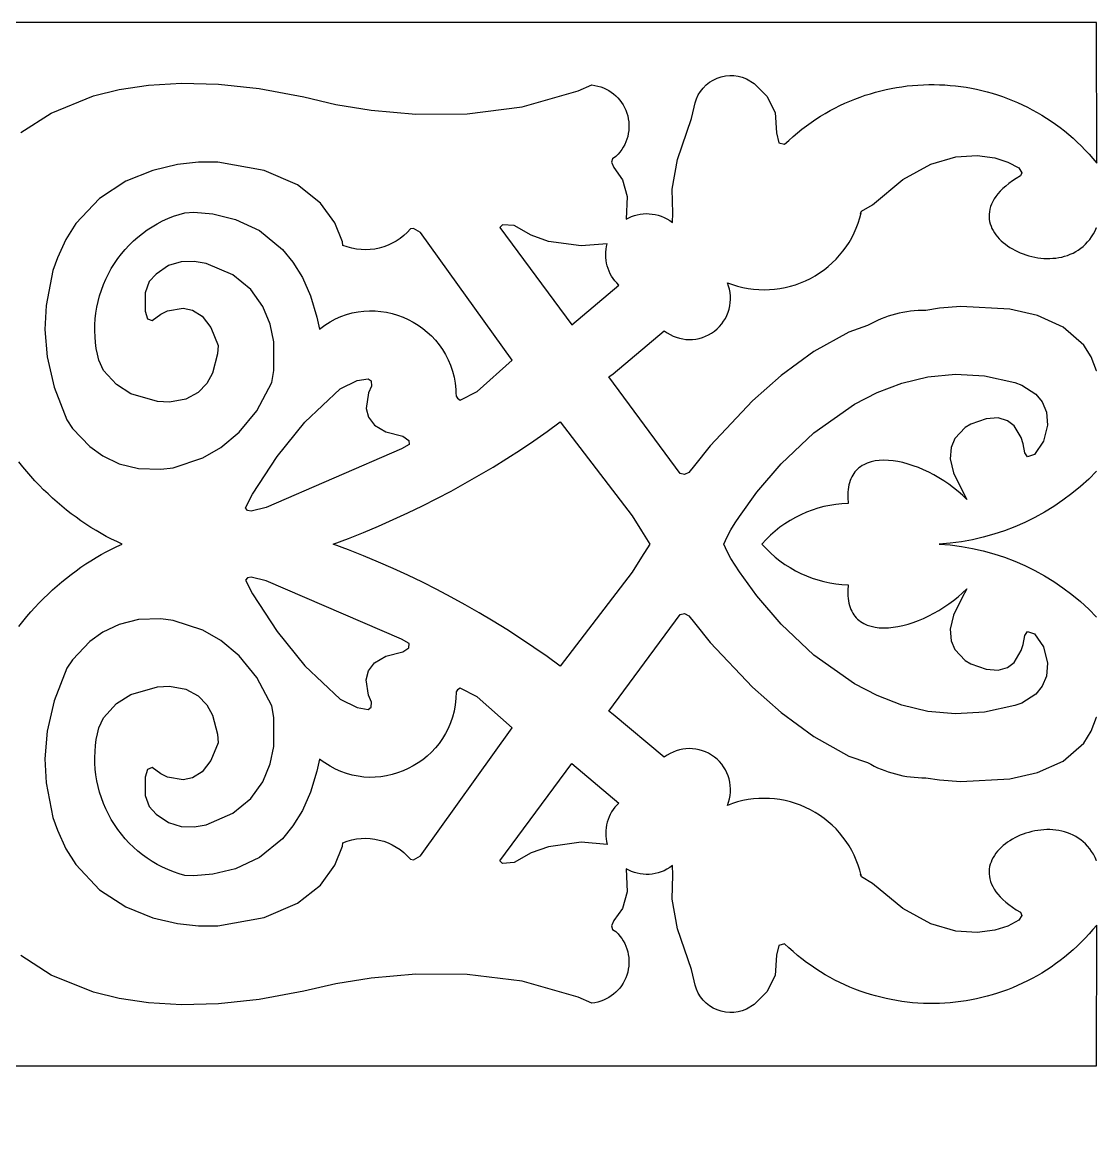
# Model space of a CAD drawing. Extents: x 2785 to 3442, y 577 to 855.
# Drawn here: x 3374.8 to 3441.7, y 785.8 to 855.2 of the extents above; entities that cross this region are included whole.
import ezdxf

# ---------------------------------------------------------------- set-up
doc = ezdxf.new("R2010")
doc.units = 0
doc.layers.add('LAYER_1', color=18, linetype='CONTINUOUS')

msp = doc.modelspace()

# ---------------------------------------------------------------- linework, layer by layer
at = {"layer": 'LAYER_1'}
for points in [[(3140.836, 660.754, 0), (3142.335, 663.28)], [(3355.162, 663.28, 0), (3356.66, 660.754)], [(3142.335, 591.53, 0), (3140.836, 594.057)], [(3356.66, 594.057, 0), (3355.162, 591.53)], [(2907.388, 846.028, 0), (2908.361, 844.388)], [(2970.337, 846.028, 0), (2969.364, 844.388)], [(3109.486, 844.388, 0), (3108.513, 846.028)], [(3170.49, 844.388, 0), (3171.462, 846.028)], [(3309.639, 846.028, 0), (3310.612, 844.388)], [(3371.615, 844.388, 0), (3372.588, 846.028)], [(2908.361, 801.149, 0), (2907.388, 799.509)], [(2969.364, 801.149, 0), (2970.337, 799.509)], [(3108.513, 799.509, 0), (3109.486, 801.149)], [(3171.462, 799.509, 0), (3170.49, 801.149)], [(3310.612, 801.149, 0), (3309.639, 799.509)], [(3372.588, 799.509, 0), (3371.615, 801.149)], [(3374.726, 848.375), (3376.616, 849.594), (3379.237, 850.653), (3380.848, 851.052), (3382.674, 851.325), (3384.726, 851.445), (3387.014, 851.383), (3389.548, 851.11), (3392.34, 850.598), (3394.315, 850.134), (3396.522, 849.776), (3399.309, 849.531), (3402.503, 849.549), (3405.927, 849.977), (3409.409, 850.965), (3410.262, 851.34, -0.640622), (3411.753, 846.889), (3411.544, 846.745), (3411.481, 846.534), (3411.621, 846.204), (3412.169, 845.444), (3412.452, 844.407), (3412.388, 842.978), (3412.555, 843.067), (3412.727, 843.144), (3412.904, 843.208), (3413.085, 843.258), (3413.269, 843.296), (3413.455, 843.319), (3413.643, 843.33), (3413.832, 843.326), (3414.021, 843.308), (3414.208, 843.277), (3414.394, 843.231), (3414.577, 843.17), (3414.757, 843.095), (3414.933, 843.006), (3415.104, 842.901), (3415.27, 842.781), (3415.305, 843.354), (3415.264, 844.864), (3415.584, 846.709), (3416.464, 849.244), (3416.626, 849.957, -0.49697), (3419.875, 851.722), (3420.351, 851.426), (3421.149, 850.634), (3421.659, 849.621), (3421.747, 848.361), (3421.897, 847.742), (3422.247, 847.645), (3422.511, 847.893), (3422.779, 848.133), (3423.052, 848.364), (3423.329, 848.587), (3423.611, 848.801), (3423.897, 849.006), (3424.187, 849.202), (3424.481, 849.39), (3424.778, 849.57), (3425.079, 849.74), (3425.383, 849.902), (3425.69, 850.056), (3426, 850.201), (3426.313, 850.337), (3426.628, 850.465), (3426.946, 850.584), (3427.266, 850.695), (3427.589, 850.797), (3427.913, 850.891), (3428.239, 850.976), (3428.566, 851.053), (3428.895, 851.121), (3429.225, 851.181), (3429.556, 851.232), (3429.888, 851.275), (3430.221, 851.31), (3430.554, 851.336), (3430.888, 851.353), (3431.221, 851.363), (3431.555, 851.363), (3431.889, 851.356), (3432.222, 851.34), (3432.555, 851.316), (3432.887, 851.283), (3433.218, 851.242), (3433.548, 851.193), (3433.877, 851.135), (3434.205, 851.069), (3434.531, 850.995), (3434.855, 850.913), (3435.177, 850.822), (3435.498, 850.723), (3435.816, 850.616), (3436.132, 850.5), (3436.445, 850.377), (3436.755, 850.245), (3437.063, 850.105), (3437.367, 849.956), (3437.668, 849.8), (3437.966, 849.635), (3438.26, 849.463), (3438.55, 849.282), (3438.837, 849.093), (3439.119, 848.895), (3439.397, 848.69), (3439.67, 848.477), (3439.939, 848.255), (3440.203, 848.025), (3440.462, 847.788), (3440.715, 847.542), (3440.964, 847.288), (3441.207, 847.026), (3441.444, 846.756), (3441.675, 846.479), (3441.673, 855.237), (3341.364, 855.237)], [(3441.675, 833.54), (3441.674, 833.54), (3441.673, 833.54), (3441.672, 833.54), (3441.671, 833.54), (3441.342, 834.412), (3440.869, 835.151), (3439.581, 836.27), (3437.99, 836.985), (3436.279, 837.378), (3433.226, 837.544), (3431.884, 837.448), (3431.036, 837.313, 0.132782), (3427.406, 836.361), (3426.254, 835.963), (3424.064, 834.742), (3422.045, 833.26), (3420.259, 831.681), (3417.624, 828.886), (3416.639, 827.663), (3416.301, 827.225), (3416.023, 827.093), (3415.763, 827.161), (3411.308, 833.168), (3411.593, 833.368), (3414.765, 836.038, 0.77031), (3418.694, 839.029), (3418.694, 839.029), (3418.694, 839.029, 0.458147), (3427.021, 843.391), (3426.967, 843.333), (3427.048, 843.487), (3427.73, 843.885), (3429.62, 845.454), (3431.355, 846.404), (3432.906, 846.861), (3434.242, 846.951), (3435.333, 846.801), (3436.149, 846.538), (3436.839, 846.175), (3437.019, 845.874), (3436.925, 845.679), (3436.667, 845.523), (3436.429, 845.366), (3436.211, 845.208), (3436.013, 845.048), (3435.833, 844.888), (3435.672, 844.727), (3435.53, 844.566), (3435.404, 844.405), (3435.296, 844.245), (3435.205, 844.084), (3435.13, 843.925), (3435.07, 843.766), (3435.026, 843.608), (3434.996, 843.452), (3434.981, 843.297), (3434.979, 843.144), (3434.991, 842.994), (3435.015, 842.845), (3435.052, 842.699), (3435.1, 842.556), (3435.16, 842.416), (3435.231, 842.279), (3435.312, 842.145), (3435.403, 842.015), (3435.504, 841.889), (3435.613, 841.767), (3435.731, 841.649), (3435.857, 841.536), (3435.991, 841.428), (3436.131, 841.325), (3436.278, 841.227), (3436.432, 841.135), (3436.59, 841.049), (3436.754, 840.968), (3436.923, 840.894), (3437.095, 840.826), (3437.272, 840.764), (3437.451, 840.71), (3437.634, 840.663), (3437.818, 840.623), (3438.005, 840.59), (3438.192, 840.566), (3438.381, 840.55), (3438.569, 840.541), (3438.758, 840.542), (3438.946, 840.551), (3439.133, 840.569), (3439.318, 840.596), (3439.501, 840.633), (3439.682, 840.679), (3439.859, 840.736), (3440.033, 840.802), (3440.203, 840.879), (3440.369, 840.966), (3440.529, 841.064), (3440.685, 841.173), (3440.834, 841.294), (3440.977, 841.426), (3441.113, 841.57), (3441.242, 841.725), (3441.362, 841.893), (3441.475, 842.074), (3441.579, 842.267), (3441.673, 842.473), (3441.673, 842.473)], [(3441.673, 827.311, -0.189741), (3431.871, 822.768, -0.189741), (3441.673, 818.226)], [(3441.673, 803.064), (3441.673, 803.064), (3441.579, 803.27), (3441.475, 803.463), (3441.362, 803.643), (3441.242, 803.811), (3441.113, 803.967), (3440.977, 804.111), (3440.834, 804.243), (3440.685, 804.363), (3440.529, 804.473), (3440.369, 804.571), (3440.203, 804.658), (3440.033, 804.735), (3439.859, 804.801), (3439.682, 804.858), (3439.501, 804.904), (3439.318, 804.941), (3439.133, 804.968), (3438.946, 804.986), (3438.758, 804.995), (3438.569, 804.996), (3438.381, 804.987), (3438.192, 804.971), (3438.005, 804.946), (3437.818, 804.914), (3437.634, 804.874), (3437.451, 804.827), (3437.272, 804.773), (3437.095, 804.711), (3436.923, 804.643), (3436.754, 804.569), (3436.59, 804.488), (3436.432, 804.402), (3436.278, 804.309), (3436.131, 804.212), (3435.991, 804.109), (3435.857, 804), (3435.731, 803.887), (3435.613, 803.77), (3435.504, 803.648), (3435.403, 803.522), (3435.312, 803.392), (3435.231, 803.258), (3435.16, 803.121), (3435.1, 802.981), (3435.052, 802.838), (3435.015, 802.692), (3434.991, 802.543), (3434.979, 802.392), (3434.981, 802.24), (3434.996, 802.085), (3435.026, 801.929), (3435.07, 801.771), (3435.13, 801.612), (3435.205, 801.453), (3435.296, 801.292), (3435.404, 801.132), (3435.53, 800.971), (3435.672, 800.81), (3435.833, 800.649), (3436.013, 800.489), (3436.211, 800.329), (3436.429, 800.171), (3436.667, 800.013), (3436.925, 799.858), (3437.019, 799.662), (3436.839, 799.362), (3436.149, 798.999), (3435.333, 798.735), (3434.242, 798.585), (3432.906, 798.676), (3431.355, 799.133), (3429.62, 800.082), (3427.73, 801.652), (3427.048, 802.049), (3426.967, 802.204), (3427.021, 802.146, 0.458147), (3418.694, 806.508), (3418.694, 806.508), (3418.694, 806.508, 0.77031), (3414.765, 809.499), (3411.593, 812.168), (3411.308, 812.369), (3415.763, 818.376), (3416.023, 818.444), (3416.301, 818.312), (3416.639, 817.874), (3417.624, 816.651), (3420.259, 813.855), (3422.045, 812.276), (3424.064, 810.795), (3426.254, 809.574), (3427.406, 809.176, 0.132782), (3431.036, 808.224), (3431.884, 808.089), (3433.226, 807.993), (3436.279, 808.159), (3437.99, 808.552), (3439.581, 809.266), (3440.869, 810.386), (3441.342, 811.125), (3441.671, 811.997), (3441.672, 811.997), (3441.673, 811.997), (3441.674, 811.997), (3441.675, 811.997)], [(3341.364, 790.299), (3441.673, 790.299), (3441.675, 799.058), (3441.444, 798.78), (3441.207, 798.511), (3440.964, 798.249), (3440.715, 797.995), (3440.462, 797.749), (3440.203, 797.511), (3439.939, 797.282), (3439.67, 797.06), (3439.397, 796.847), (3439.119, 796.642), (3438.837, 796.444), (3438.55, 796.255), (3438.26, 796.074), (3437.966, 795.902), (3437.668, 795.737), (3437.367, 795.58), (3437.063, 795.432), (3436.755, 795.292), (3436.445, 795.16), (3436.132, 795.036), (3435.816, 794.921), (3435.498, 794.814), (3435.177, 794.715), (3434.855, 794.624), (3434.531, 794.542), (3434.205, 794.467), (3433.877, 794.401), (3433.548, 794.344), (3433.218, 794.295), (3432.887, 794.254), (3432.555, 794.221), (3432.222, 794.197), (3431.889, 794.181), (3431.555, 794.173), (3431.221, 794.174), (3430.888, 794.183), (3430.554, 794.201), (3430.221, 794.227), (3429.888, 794.262), (3429.556, 794.304), (3429.225, 794.356), (3428.895, 794.416), (3428.566, 794.484), (3428.239, 794.561), (3427.913, 794.646), (3427.589, 794.74), (3427.266, 794.842), (3426.946, 794.953), (3426.628, 795.072), (3426.313, 795.2), (3426, 795.336), (3425.69, 795.481), (3425.383, 795.634), (3425.079, 795.797), (3424.778, 795.967), (3424.481, 796.147), (3424.187, 796.335), (3423.897, 796.531), (3423.611, 796.736), (3423.329, 796.95), (3423.052, 797.173), (3422.779, 797.404), (3422.511, 797.644), (3422.247, 797.892), (3421.897, 797.795), (3421.747, 797.176), (3421.659, 795.916), (3421.149, 794.903), (3420.351, 794.111), (3419.875, 793.814, -0.49697), (3416.626, 795.58), (3416.464, 796.293), (3415.584, 798.828), (3415.264, 800.673), (3415.305, 802.183), (3415.27, 802.756), (3415.104, 802.636), (3414.933, 802.531), (3414.757, 802.441), (3414.577, 802.366), (3414.394, 802.306), (3414.208, 802.26), (3414.021, 802.228), (3413.832, 802.211), (3413.643, 802.207), (3413.455, 802.218), (3413.269, 802.241), (3413.085, 802.279), (3412.904, 802.329), (3412.727, 802.393), (3412.555, 802.47), (3412.388, 802.559), (3412.452, 801.13), (3412.169, 800.093), (3411.621, 799.333), (3411.481, 799.002), (3411.544, 798.792), (3411.753, 798.648, -0.640622), (3410.262, 794.197), (3409.409, 794.572), (3405.927, 795.559), (3402.503, 795.988), (3399.309, 796.006), (3396.522, 795.761), (3394.315, 795.403), (3392.34, 794.938), (3389.548, 794.427), (3387.014, 794.154), (3384.726, 794.092), (3382.674, 794.212), (3380.848, 794.485), (3379.237, 794.883), (3376.616, 795.943), (3374.726, 797.162)]]:
    msp.add_lwpolyline(points, format="xyb", dxfattribs=at)
for points in [[(3379.571, 834.214, -0.41474), (3384.927, 843.388), (3385.485, 843.416), (3386.668, 843.313), (3388.077, 842.97), (3389.57, 842.272), (3391.005, 841.104), (3391.657, 840.308), (3392.24, 839.351), (3392.739, 838.219), (3393.134, 836.898), (3393.311, 836.146), (3393.632, 836.386), (3393.962, 836.597), (3394.3, 836.778), (3394.645, 836.931), (3394.995, 837.055), (3395.349, 837.153), (3395.706, 837.223), (3396.064, 837.267), (3396.422, 837.286), (3396.779, 837.279), (3397.134, 837.248), (3397.486, 837.193), (3397.832, 837.114), (3398.172, 837.013), (3398.505, 836.89), (3398.83, 836.745), (3399.144, 836.579), (3399.447, 836.393), (3399.738, 836.186), (3400.015, 835.961), (3400.277, 835.717), (3400.522, 835.455), (3400.75, 835.175), (3400.96, 834.878), (3401.149, 834.566), (3401.317, 834.237), (3401.462, 833.893), (3401.584, 833.535), (3401.68, 833.162), (3401.75, 832.777), (3401.792, 832.378), (3401.802, 832.174), (3401.805, 831.968), (3401.906, 831.839), (3402.068, 831.732), (3403.129, 832.269), (3405.301, 834.215), (3399.595, 842.164), (3399.157, 842.411), (3398.967, 842.387, -0.326393), (3394.759, 841.359), (3394.743, 841.57), (3394.265, 842.761), (3393.374, 843.989), (3391.946, 845.118), (3389.856, 846.012), (3386.981, 846.535), (3385.772, 846.528), (3384.48, 846.382), (3382.925, 846.02), (3381.253, 845.349), (3379.611, 844.279), (3378.143, 842.718), (3377.521, 841.725), (3376.998, 840.575), (3376.713, 839.783), (3376.287, 837.623), (3376.221, 836.131), (3376.361, 834.418), (3376.787, 832.525), (3377.578, 830.492), (3377.931, 829.967), (3379.007, 828.835), (3379.826, 828.251), (3380.835, 827.766), (3382.039, 827.464), (3383.441, 827.429), (3384.201, 827.521), (3386.045, 828.125), (3387.167, 828.772), (3388.313, 829.732), (3389.401, 831.064), (3390.348, 832.832), (3390.465, 833.571), (3390.456, 835.36), (3390.237, 836.447), (3389.784, 837.556), (3389.031, 838.606), (3387.91, 839.517), (3386.248, 840.234), (3385.498, 840.362), (3384.702, 840.339), (3383.905, 840.098), (3383.15, 839.572), (3382.713, 839.11), (3382.462, 838.406), (3382.45, 837.272), (3382.595, 836.789), (3382.89, 836.674), (3383.435, 837.078), (3383.845, 837.278), (3384.825, 837.45), (3385.412, 837.323), (3386.001, 836.949), (3386.545, 836.245), (3386.997, 835.132), (3386.964, 834.597), (3386.655, 833.411), (3386.3, 832.771), (3385.759, 832.204), (3384.993, 831.79), (3383.963, 831.606), (3383.224, 831.645), (3381.576, 832.122), (3380.678, 832.694), (3379.874, 833.58)], [(3384.927, 802.149, -0.41474), (3379.571, 811.323), (3379.874, 811.956), (3380.678, 812.842), (3381.576, 813.415), (3383.224, 813.892), (3383.963, 813.93), (3384.993, 813.747), (3385.759, 813.333), (3386.3, 812.766), (3386.655, 812.126), (3386.964, 810.94), (3386.997, 810.405), (3386.545, 809.292), (3386.001, 808.588), (3385.412, 808.213), (3384.825, 808.087), (3383.845, 808.259), (3383.435, 808.459), (3382.89, 808.862), (3382.595, 808.747), (3382.45, 808.265), (3382.462, 807.131), (3382.713, 806.427), (3383.15, 805.965), (3383.905, 805.439), (3384.702, 805.198), (3385.498, 805.174), (3386.248, 805.303), (3387.91, 806.02), (3389.031, 806.931), (3389.784, 807.981), (3390.237, 809.09), (3390.456, 810.177), (3390.465, 811.966), (3390.348, 812.705), (3389.401, 814.472), (3388.313, 815.805), (3387.167, 816.765), (3386.045, 817.412), (3384.201, 818.016), (3383.441, 818.108), (3382.039, 818.072), (3380.835, 817.771), (3379.826, 817.286), (3379.007, 816.702), (3377.931, 815.57), (3377.578, 815.044), (3376.787, 813.012), (3376.361, 811.119), (3376.221, 809.406), (3376.287, 807.914), (3376.713, 805.754), (3376.998, 804.962), (3377.521, 803.812), (3378.143, 802.819), (3379.611, 801.258), (3381.253, 800.188), (3382.925, 799.517), (3384.48, 799.154), (3385.772, 799.009), (3386.981, 799.002), (3389.856, 799.525), (3391.946, 800.419), (3393.374, 801.548), (3394.265, 802.776), (3394.743, 803.967), (3394.759, 804.178, -0.326393), (3398.967, 803.15), (3399.157, 803.126), (3399.595, 803.373), (3405.301, 811.322), (3403.129, 813.268), (3402.068, 813.804), (3401.906, 813.698), (3401.805, 813.569), (3401.792, 813.159), (3401.75, 812.76), (3401.68, 812.374), (3401.584, 812.002), (3401.462, 811.644), (3401.317, 811.3), (3401.149, 810.971), (3400.96, 810.658), (3400.75, 810.362), (3400.522, 810.082), (3400.277, 809.82), (3400.015, 809.576), (3399.738, 809.35), (3399.447, 809.144), (3399.144, 808.958), (3398.83, 808.792), (3398.505, 808.647), (3398.172, 808.524), (3397.832, 808.422), (3397.486, 808.344), (3397.134, 808.289), (3396.779, 808.258), (3396.422, 808.251), (3396.064, 808.27), (3395.706, 808.314), (3395.349, 808.384), (3394.995, 808.481), (3394.645, 808.606), (3394.3, 808.759), (3393.962, 808.94), (3393.632, 809.151), (3393.47, 809.267), (3393.311, 809.391), (3393.134, 808.639), (3392.739, 807.318), (3392.24, 806.186), (3391.657, 805.229), (3391.005, 804.433), (3389.57, 803.265), (3388.077, 802.567), (3386.668, 802.224), (3385.485, 802.121)]]:
    msp.add_lwpolyline(points, format="xyb", close=True, dxfattribs=at)
for points in [[(3411.939, 838.888), (3411.81, 839.016), (3411.692, 839.152), (3411.585, 839.294), (3411.488, 839.442), (3411.403, 839.595), (3411.329, 839.754), (3411.266, 839.916), (3411.214, 840.082), (3411.173, 840.25), (3411.144, 840.421), (3411.127, 840.593), (3411.121, 840.767), (3411.128, 840.941), (3411.146, 841.114), (3411.176, 841.287), (3411.218, 841.458), (3409.6, 841.319), (3407.554, 841.602), (3406.475, 841.987), (3405.428, 842.59), (3404.689, 842.639), (3404.539, 842.473), (3409.017, 836.42)], [(3396.535, 832.6), (3396.356, 832.175), (3396.221, 831.208), (3396.36, 830.664), (3396.736, 830.158), (3397.426, 829.745), (3398.504, 829.485), (3398.873, 829.221), (3398.893, 828.964), (3398.409, 828.692), (3389.992, 825.048), (3389.064, 824.821), (3388.82, 824.862), (3388.706, 825.023), (3389.135, 825.871), (3390.675, 828.211), (3392.404, 830.346), (3394.598, 832.424), (3395.662, 832.941), (3396.339, 833.056), (3396.525, 832.921)], [(3418.465, 822.768), (3418.677, 823.222), (3418.912, 823.66), (3419.172, 824.083), (3419.454, 824.491), (3420.528, 825.999), (3422.04, 827.76), (3424.078, 829.686), (3426.596, 831.465), (3428.021, 832.203), (3429.549, 832.787), (3431.174, 833.18), (3432.891, 833.341), (3434.694, 833.232), (3436.578, 832.814), (3437.013, 832.661), (3437.887, 832.101), (3438.287, 831.622), (3438.553, 830.985), (3438.606, 830.171), (3438.363, 829.162), (3437.8, 828.35), (3437.372, 828.207), (3437.202, 828.456), (3437.093, 829.015), (3436.984, 829.397), (3436.533, 830.135), (3436.12, 830.445), (3435.552, 830.614), (3434.804, 830.564), (3433.853, 830.22), (3433.496, 830.015), (3432.853, 829.334), (3432.625, 828.783), (3432.567, 828.075), (3432.759, 827.197), (3433.282, 826.135), (3433.598, 825.549), (3433.334, 825.802), (3433.057, 826.045), (3432.769, 826.276), (3432.473, 826.496), (3432.168, 826.702), (3431.857, 826.896), (3431.541, 827.076), (3431.222, 827.242), (3430.9, 827.393), (3430.578, 827.528), (3430.256, 827.647), (3429.937, 827.749), (3429.621, 827.834), (3429.31, 827.901), (3429.006, 827.949), (3428.71, 827.977), (3428.423, 827.986), (3428.147, 827.974), (3427.882, 827.941), (3427.632, 827.886), (3427.397, 827.808), (3427.178, 827.708), (3427.075, 827.649), (3426.976, 827.584), (3426.883, 827.513), (3426.795, 827.435), (3426.711, 827.352), (3426.634, 827.262), (3426.561, 827.166), (3426.495, 827.063), (3426.434, 826.954), (3426.379, 826.838), (3426.331, 826.715), (3426.289, 826.586), (3426.254, 826.45), (3426.225, 826.307), (3426.204, 826.156), (3426.189, 825.999), (3426.182, 825.835), (3426.183, 825.663), (3426.207, 825.298), (3425.822, 825.277), (3425.44, 825.236), (3425.063, 825.176), (3424.69, 825.096), (3424.322, 824.998), (3423.961, 824.882), (3423.607, 824.747), (3423.26, 824.594), (3422.922, 824.424), (3422.592, 824.237), (3422.272, 824.033), (3421.962, 823.812), (3421.663, 823.575), (3421.376, 823.322), (3421.101, 823.053), (3420.838, 822.768), (3421.101, 822.484), (3421.376, 822.215), (3421.663, 821.962), (3421.962, 821.725), (3422.272, 821.504), (3422.592, 821.3), (3422.922, 821.112), (3423.26, 820.942), (3423.607, 820.79), (3423.961, 820.655), (3424.322, 820.539), (3424.69, 820.441), (3425.063, 820.361), (3425.44, 820.301), (3425.822, 820.26), (3426.207, 820.239), (3426.183, 819.874), (3426.182, 819.702), (3426.189, 819.538), (3426.204, 819.38), (3426.225, 819.23), (3426.254, 819.087), (3426.289, 818.951), (3426.331, 818.822), (3426.379, 818.699), (3426.434, 818.583), (3426.495, 818.474), (3426.561, 818.371), (3426.634, 818.275), (3426.711, 818.185), (3426.795, 818.102), (3426.883, 818.024), (3426.976, 817.953), (3427.178, 817.829), (3427.397, 817.729), (3427.632, 817.651), (3427.882, 817.596), (3428.147, 817.563), (3428.423, 817.551), (3428.71, 817.56), (3429.006, 817.588), (3429.31, 817.636), (3429.621, 817.703), (3429.937, 817.788), (3430.256, 817.89), (3430.578, 818.009), (3430.9, 818.144), (3431.222, 818.295), (3431.541, 818.46), (3431.857, 818.641), (3432.168, 818.834), (3432.473, 819.041), (3432.769, 819.261), (3433.057, 819.492), (3433.334, 819.735), (3433.598, 819.988), (3433.282, 819.402), (3432.759, 818.34), (3432.567, 817.462), (3432.625, 816.753), (3432.853, 816.202), (3433.496, 815.522), (3433.853, 815.317), (3434.804, 814.973), (3435.552, 814.923), (3436.12, 815.092), (3436.533, 815.402), (3436.984, 816.14), (3437.093, 816.522), (3437.202, 817.081), (3437.372, 817.33), (3437.8, 817.187), (3438.363, 816.375), (3438.606, 815.366), (3438.553, 814.552), (3438.287, 813.915), (3437.887, 813.436), (3437.013, 812.876), (3436.578, 812.723), (3434.694, 812.305), (3432.891, 812.196), (3431.174, 812.357), (3429.549, 812.749), (3428.021, 813.334), (3426.596, 814.072), (3424.078, 815.851), (3422.04, 817.777), (3420.528, 819.538), (3419.454, 821.046), (3419.172, 821.454), (3418.912, 821.877), (3418.677, 822.315)], [(3394.161, 822.768), (3395.105, 823.125), (3396.041, 823.497), (3396.97, 823.885), (3397.892, 824.29), (3398.806, 824.71), (3399.712, 825.146), (3400.61, 825.598), (3401.499, 826.066), (3402.38, 826.549), (3403.252, 827.048), (3404.115, 827.563), (3404.969, 828.093), (3405.813, 828.639), (3406.647, 829.199), (3407.472, 829.775), (3408.286, 830.367), (3412.765, 824.519), (3413.355, 823.593), (3413.863, 822.768), (3413.355, 821.944), (3412.765, 821.018), (3408.286, 815.17), (3407.472, 815.761), (3406.647, 816.338), (3405.813, 816.898), (3404.969, 817.444), (3404.115, 817.974), (3403.252, 818.488), (3402.38, 818.987), (3401.499, 819.471), (3400.61, 819.939), (3399.712, 820.391), (3398.806, 820.827), (3397.892, 821.247), (3396.97, 821.652), (3396.041, 822.04), (3395.105, 822.412)], [(3396.535, 812.937), (3396.356, 813.362), (3396.221, 814.329), (3396.36, 814.873), (3396.736, 815.379), (3397.426, 815.791), (3398.504, 816.052), (3398.873, 816.316), (3398.893, 816.572), (3398.409, 816.845), (3389.992, 820.489), (3389.064, 820.716), (3388.82, 820.675), (3388.706, 820.513), (3389.135, 819.666), (3390.675, 817.326), (3392.404, 815.191), (3394.598, 813.113), (3395.662, 812.596), (3396.339, 812.481), (3396.525, 812.616)], [(3411.939, 806.649), (3411.81, 806.521), (3411.692, 806.385), (3411.585, 806.243), (3411.488, 806.095), (3411.403, 805.941), (3411.329, 805.783), (3411.266, 805.621), (3411.214, 805.455), (3411.173, 805.287), (3411.144, 805.116), (3411.127, 804.943), (3411.121, 804.77), (3411.128, 804.596), (3411.146, 804.423), (3411.176, 804.25), (3411.218, 804.079), (3409.6, 804.218), (3407.554, 803.935), (3406.475, 803.55), (3405.428, 802.947), (3404.689, 802.898), (3404.539, 803.064), (3409.017, 809.117)]]:
    msp.add_lwpolyline(points, close=True, dxfattribs=at)
msp.add_lwpolyline([(3374.593, 817.648), (3374.836, 817.952), (3375.086, 818.251), (3375.341, 818.544), (3375.601, 818.83), (3375.867, 819.11), (3376.137, 819.384), (3376.413, 819.651), (3376.693, 819.911), (3376.978, 820.164), (3377.267, 820.41), (3377.56, 820.649), (3377.858, 820.881), (3378.159, 821.105), (3378.464, 821.322), (3378.773, 821.531), (3379.085, 821.732), (3379.4, 821.925), (3379.718, 822.111), (3380.04, 822.288), (3380.364, 822.456), (3380.691, 822.617), (3381.02, 822.768), (3380.691, 822.92), (3380.364, 823.08), (3380.04, 823.249), (3379.718, 823.426), (3379.4, 823.611), (3379.085, 823.805), (3378.773, 824.006), (3378.464, 824.215), (3378.159, 824.432), (3377.858, 824.656), (3377.56, 824.888), (3377.267, 825.127), (3376.978, 825.373), (3376.693, 825.626), (3376.413, 825.886), (3376.137, 826.153), (3375.867, 826.427), (3375.601, 826.707), (3375.341, 826.993), (3375.086, 827.286), (3374.836, 827.585), (3374.593, 827.889)], dxfattribs=at)

doc.saveas('drawing.dxf')
